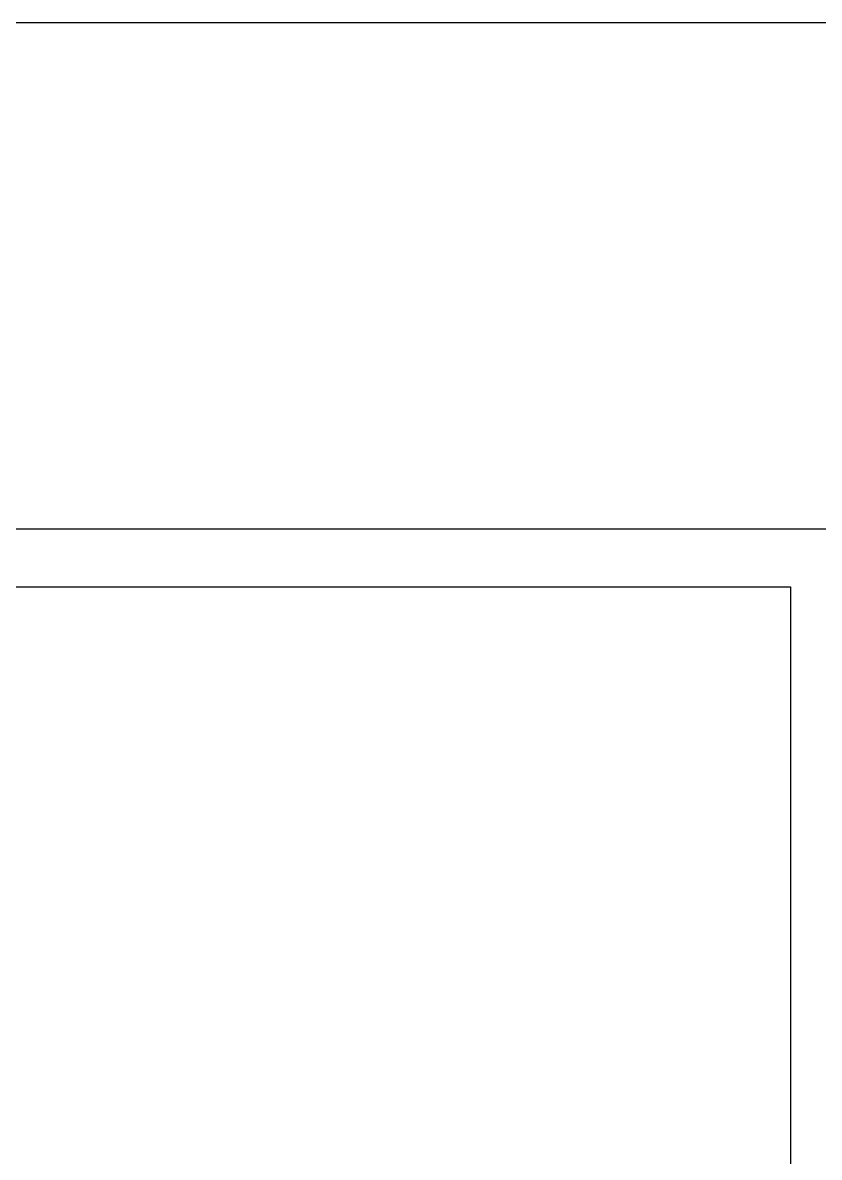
# Model space of a CAD drawing. Extents: x 1254079 to 1500931, y -102737 to 142253.
# Drawn here: x 1358241 to 1371990, y 52668 to 72248 of the extents above; entities that cross this region are included whole.
import ezdxf

# ---------------------------------------------------------------- set-up
doc = ezdxf.new("R2010")
doc.units = 0
doc.header["$LTSCALE"] = 1000
doc.header["$MEASUREMENT"] = 0
doc.layers.add('14#槽钢', color=3, linetype='Continuous')

# ---------------------------------------------------------------- blocks, each defined once
blk = doc.blocks.new('*U24')
at = {"layer": '14#槽钢'}
blk.add_lwpolyline([(0, 29946), (0, -29946)], dxfattribs=at)
blk = doc.blocks.new('*U25')
at = {"layer": '14#槽钢', "color": 0, "linetype": 'ByBlock', "lineweight": -2, "transparency": 16777216}
blk.add_blockref('*U24', (87047, 0), dxfattribs=at)

msp = doc.modelspace()

# ---------------------------------------------------------------- linework, layer by layer
at = {"layer": '14#槽钢'}
for points in [[(1283443.8, 63511.5), (1372490.4, 63511.5), (1372490.4, 72248.4), (1283443.8, 72248.4)], [(1283443.8, 63511.5), (1372490.4, 63511.5), (1372490.4, 1620.5), (1283443.8, 1620.5)], [(1284443.8, 62511.5), (1371490.4, 62511.5), (1371490.4, 2620.5), (1284443.8, 2620.5)]]:
    msp.add_lwpolyline(points, close=True, dxfattribs=at)
msp.add_lwpolyline([(1284443.8, 62511.5), (1371490.4, 62511.5)], dxfattribs=at)

# ---------------------------------------------------------------- block references
msp.add_blockref('*U25', (1284443.8, 32566), dxfattribs=at)

doc.saveas('drawing.dxf')
